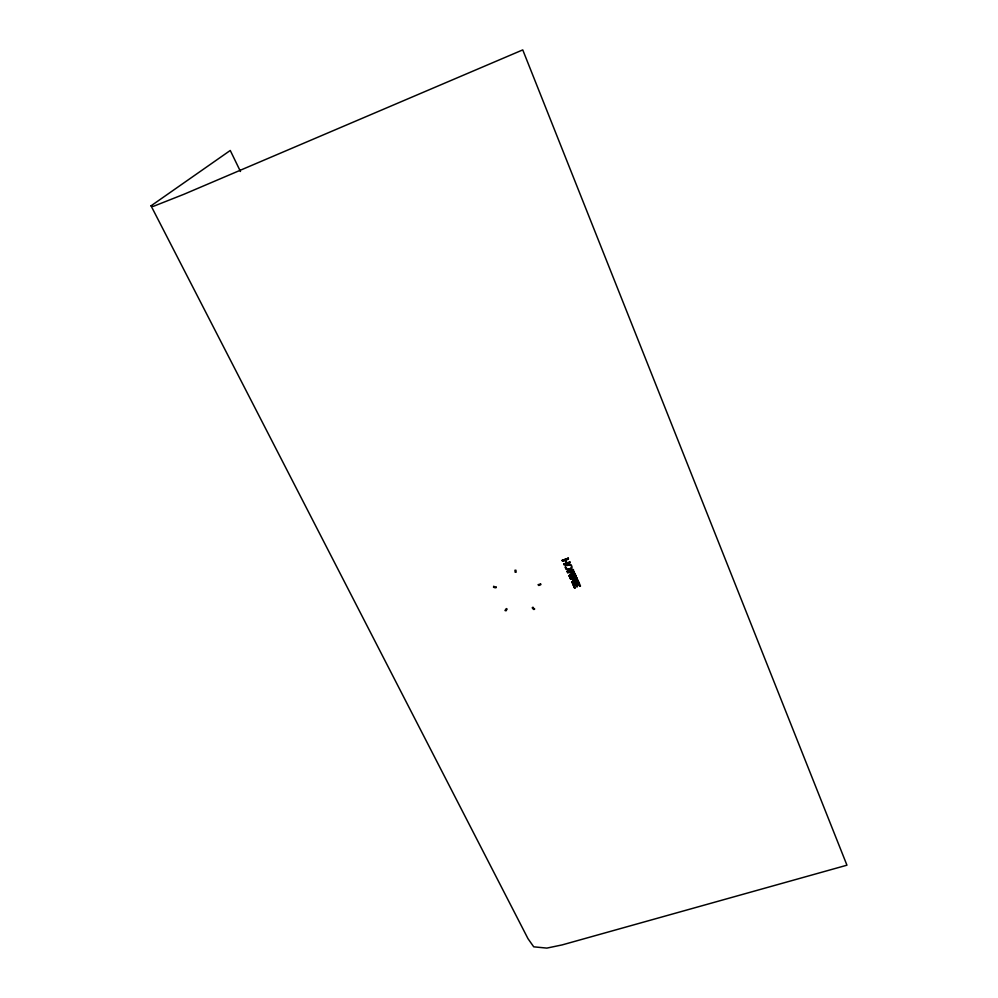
<?xml version="1.0" encoding="UTF-8"?>
<svg xmlns="http://www.w3.org/2000/svg" width="998" height="998" viewBox="0 0 998 998"><rect width="100%" height="100%" fill="white"/><g stroke="black" fill="none" stroke-linecap="round" stroke-linejoin="round"><path stroke-width="1.5" d="M579.813 586.163C581.422 586.649 577.78 584.915 578.366 582.907L576.333 583.73L578.366 582.907M578.74 582.108L572.815 584.104L574.524 587.947L575.235 587.572L574.524 587.947M572.977 581.797L577.929 580.275L572.964 581.946L577.243 578.578L572.964 581.946M571.218 578.104L576.969 577.942L571.205 578.254L576.283 576.395L571.205 578.254M576.345 583.581C578.927 587.186 576.532 588.096 575.646 583.818L573.825 584.579L575.646 583.818M575.971 575.709L570.02 577.867L570.494 578.927L576.258 578.728L570.507 578.778L570.033 577.717L575.971 575.709L576.27 576.545M575.172 573.9L570.182 575.734L575.172 573.9L575.459 574.736L569.521 576.744L569.11 575.646L572.677 572.964M575.459 574.736L569.521 576.744M567.725 572.702L567.263 571.492L567.725 572.702L573.501 572.353L572.49 572.553M572.815 584.104L574.536 587.797M568.448 571.879L574.199 571.704L568.436 572.016L573.513 570.157L568.436 572.016M577.942 580.125L578.229 580.961L572.291 582.957L571.891 581.859L575.447 579.189M573.189 569.621L567.251 571.642M572.291 582.957L571.891 581.859M569.758 561.886L566.951 562.847C561.799 559.105 573.052 558.107 565.704 560.04M570.083 562.61L564.12 564.631L570.083 562.61L569.771 561.749M562.236 560.402L568.211 558.231L562.236 560.402L562.548 561.125L565.018 560.14L562.548 561.125M564.12 564.631L563.82 563.783L564.132 564.494M506.335 608.543L504.963 610.564M507.159 609.005L505.924 610.926M571.567 568.411L567.675 569.895A2.757 2.458 5.8 0 1 566.926 569.633A2.944 2.632 5.7 0 1 566.016 568.897L565.404 567.662A2.819 2.52 5.8 0 1 565.417 566.59A2.907 2.595 5.8 0 1 566.365 565.192A4.366 3.905 5.7 0 1 568.398 564.381L569.646 564.431M571.305 568.848L571.555 568.561A2.645 2.358 5.7 0 0 571.966 567.55A3.169 2.832 5.7 0 0 571.879 566.465L571.58 565.616M570.806 568.074L570.02 568.785M151.047 205.825L153.268 206.386L183.869 194.298L522.752 49.9L846.953 865.191L562.148 944.906L546.842 948.1L533.73 946.828L527.992 938.669L151.047 205.825L230.264 150.473L240.468 171.494M570.182 575.734L574.474 572.49L574.199 571.704M571.879 582.009L576.27 578.578M573.501 572.353L569.097 575.796L569.534 576.595M571.006 568.972L567.7 569.758A2.757 2.458 5.8 0 1 566.939 569.484A2.944 2.632 5.7 0 1 566.028 568.748L565.417 567.513M570.469 568.373L568.798 569.172M567.338 565.542L568.985 564.955A2.171 1.946 5.7 0 1 570.282 565.28L570.606 565.679M563.808 563.92L566.253 563.097L565.018 560.14M567.949 565.292L568.96 565.105A2.171 1.946 5.7 0 1 570.27 565.429M569.509 568.86L568.124 569.209A2.033 1.821 5.8 0 1 566.577 568.473L566.165 567.463M570.045 564.394L571.33 565.429M571.056 565.142L568.423 564.232A4.366 3.905 5.7 0 0 566.377 565.055M575.634 583.967L576.944 586.911M573.838 584.429L575.222 587.722M562.248 560.265L562.573 560.976M568.211 558.231L568.511 559.092M573.201 569.471L573.501 570.307M576.969 577.942L577.231 578.728M578.753 581.959L580.499 586.076M578.353 583.044L579.801 586.313M516.141 572.241L515.904 570.145M515.168 572.291L514.943 570.195M540.966 584.491A1.946 0.773 -25.6 0 1 538.446 585.389M540.592 583.68A1.946 0.773 -25.5 0 1 538.072 584.579M496.118 587.685A1.934 0.911 13.4 0 1 493.436 587.074M496.318 586.849A1.934 0.911 13.4 0 1 493.636 586.238M533.992 609.541A1.934 0.686 53.3 0 1 532.196 607.682M534.716 609.005A1.934 0.686 53.3 0 1 532.92 607.133"/></g></svg>
